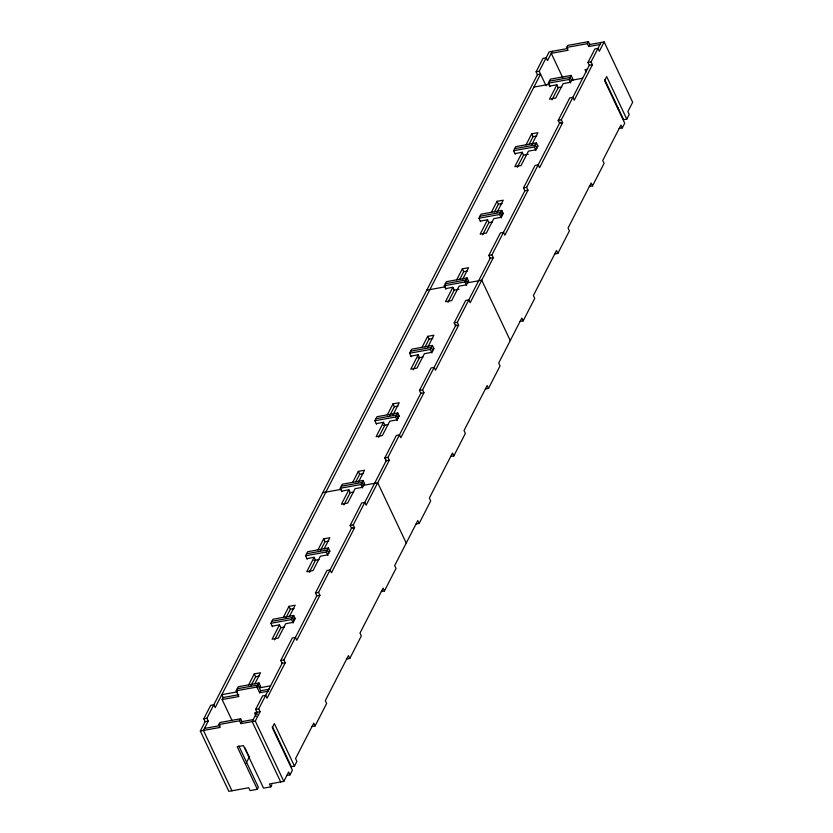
<?xml version="1.0" encoding="UTF-8"?>
<svg xmlns="http://www.w3.org/2000/svg" width="833" height="833" viewBox="0 0 833 833"><rect width="100%" height="100%" fill="white"/><g stroke="black" fill="none" stroke-linecap="round" stroke-linejoin="round"><path stroke-width="1.25" d="M238.8 745.858L258.376 787.268L257.335 789.288L250.077 790.611L248.723 787.747L228.846 791.35L200.326 731.01L205.126 721.68L203.773 718.817L210.707 705.312L213.821 704.749L215.174 707.613L540.565 74.147L537.452 74.71L206.886 718.254L208.229 721.107L203.439 730.447L231.959 790.788M537.452 74.71L536.098 71.846L543.033 58.352L546.146 57.789L547.5 60.642L552.289 51.302M546.042 85.747L539.211 71.284L549.176 51.865L567.867 48.481M232.105 720.67L222.13 699.553L223.171 697.533L221.817 694.67L237.395 691.848M200.326 731.01L220.204 727.407L218.85 724.554L219.891 722.523L240.633 718.764L241.987 721.628L240.945 723.648L255.294 721.055L260.094 711.715L258.74 708.852L282.46 662.693M222.13 699.553L238.894 696.513L236.187 690.796L238.269 686.746L259.011 682.987L260.635 686.423M272.495 626.718L270.871 623.292L272.953 619.242L293.695 615.483L295.309 618.909M307.169 559.214L305.544 555.778L307.627 551.727L328.369 547.968L329.993 551.404M341.842 491.699L340.228 488.273L342.301 484.223L363.042 480.464L364.667 483.89M376.526 424.195L374.902 420.759L376.985 416.708L397.726 412.949L399.34 416.385M411.2 356.68L409.576 353.254L411.658 349.204L432.4 345.445L434.024 348.871M445.874 289.176L444.26 285.74L446.342 281.689L467.084 277.93L468.698 281.367M480.558 221.661L478.933 218.236L481.016 214.185L501.758 210.426L503.382 213.852M515.231 154.157L513.607 150.721L515.689 146.67L536.431 142.912L538.056 146.348M549.905 86.642L548.291 83.217L550.374 79.166L571.115 75.407L573.271 79.978M562.775 77.698L551.248 53.333L568.023 50.292L566.669 47.429L567.71 45.409L588.452 41.65L589.806 44.503L588.764 46.533L599.999 44.493M248.598 684.965L254.284 673.887L260.51 672.762L254.815 683.841M272.224 626.145L279.482 624.833L272.089 639.234L278.305 638.109L285.709 623.698L292.966 622.386L295.049 618.336M283.272 617.461L288.968 606.382L295.184 605.247L289.468 616.389M306.898 558.641L314.166 557.319L306.763 571.719L312.989 570.595L320.382 556.194L327.64 554.882L329.722 550.832M317.946 549.947L323.641 538.868L329.858 537.743L324.172 548.822M341.582 491.126L348.84 489.814L341.447 504.215L347.663 503.09L355.066 488.679L362.324 487.367L364.406 483.317M352.63 482.442L358.315 471.363L364.542 470.229L358.284 482.422M376.256 423.622L383.513 422.3L376.12 436.7L382.347 435.576L389.74 421.175L396.997 419.863L399.08 415.813M387.303 414.928L392.999 403.849L399.215 402.724L392.937 414.949M410.929 356.108L418.197 354.796L410.794 369.196L417.021 368.071L424.413 353.671L431.681 352.349L433.754 348.298M421.977 347.423L427.673 336.345L433.899 335.21L427.631 347.403M445.613 288.603L452.871 287.281L445.478 301.681L451.694 300.557L459.098 286.156L466.355 284.844L468.438 280.794M456.661 279.909L462.346 268.83L468.573 267.705L462.294 279.93M480.287 221.089L487.544 219.777L480.152 234.177L486.378 233.053L493.771 218.652L501.029 217.33L503.111 213.279M491.335 212.405L497.03 201.326L503.247 200.191L496.989 212.384M514.971 153.584L522.229 152.262L514.825 166.662L521.052 165.538L528.445 151.137L535.713 149.825L537.785 145.775M526.019 144.89L531.704 133.811L537.931 132.686L531.673 144.869M549.645 86.07L556.902 84.758L549.509 99.158L555.726 98.034L563.129 83.633L570.386 82.311L571.428 80.291L582.663 78.25M251.087 685.611L255.637 676.75L254.284 673.887M274.578 639.879L280.836 627.686L279.482 624.833M285.761 618.096L290.311 609.235L288.968 606.382M309.251 572.365L315.509 560.182L314.166 557.319M320.434 550.592L324.995 541.731L323.641 538.868M343.935 504.86L350.193 492.667L348.84 489.814M355.681 481.974L359.669 474.216L358.315 471.363M378.609 437.346L384.867 425.163L383.513 422.3M389.792 415.573L394.342 406.712L392.999 403.849M413.283 369.842L419.54 357.649L418.197 354.796M425.038 346.955L429.026 339.198L427.673 336.345M447.967 302.327L454.224 290.144L452.871 287.281M459.722 279.44L463.7 271.693L462.346 268.83M482.64 234.823L488.898 222.63L487.544 219.777M494.396 211.936L498.373 204.179L497.03 201.326M517.314 167.308L523.582 155.125L522.229 152.262M529.07 144.421L533.058 136.674L531.704 133.811M551.998 99.804L558.256 87.611L556.902 84.758M240.945 723.648L239.592 720.795L240.633 718.764M268.372 691.171L259.636 692.754L256.939 687.038L259.011 682.987M293.237 622.959L291.612 619.533L293.695 615.483M327.91 555.455L326.286 552.019L328.369 547.968M362.584 487.94L360.97 484.514L363.042 480.464M397.268 420.436L395.644 417L397.726 412.949M431.942 352.921L430.317 349.496L432.4 345.445M466.615 285.417L465.001 281.981L467.084 277.93M501.299 217.902L499.675 214.477L501.758 210.426M535.973 150.398L534.359 146.962L536.431 142.912M570.657 82.883L569.033 79.458L571.115 75.407M588.764 46.533L587.411 43.68L588.452 41.65M260.375 685.851L259.334 687.871L270.569 685.84M259.636 692.754L260.677 690.734L257.97 685.018L237.228 688.776M280.711 781.958L252.18 721.617L256.981 712.277L255.637 709.424L262.572 695.919L265.675 695.357L267.029 698.21L285.24 662.766L283.886 659.913L316.936 595.564M285.24 662.766L282.127 663.328L280.773 660.475L292.331 637.974L295.444 637.412L296.798 640.265L319.914 595.262L318.56 592.398L352.005 527.289M319.914 595.262L316.8 595.824L315.447 592.971L327.015 570.459L330.118 569.897L331.472 572.76L354.587 527.747L353.244 524.894L386.491 460.16M354.587 527.747L351.484 528.309L350.131 525.456L361.689 502.955L364.802 502.393L366.145 505.246L389.271 460.243L387.918 457.379L420.967 393.041M389.271 460.243L386.158 460.805L384.804 457.942L396.362 435.44L399.476 434.878L400.829 437.741L423.945 392.728L422.591 389.875L456.036 324.755M423.945 392.728L420.832 393.291L419.488 390.438L431.046 367.936L434.149 367.374L435.503 370.227L458.619 325.224L457.275 322.361L490.522 257.636M458.619 325.224L455.516 325.786L454.162 322.923L465.72 300.421L468.833 299.859L470.187 302.723L493.303 257.709L491.949 254.856L524.998 190.507M493.303 257.709L490.189 258.272L488.836 255.419L500.394 232.917L503.507 232.355L504.86 235.208L527.976 190.205L526.623 187.342L560.068 122.232M527.976 190.205L524.863 190.767L523.52 187.904L535.078 165.403L538.191 164.84L539.534 167.704L562.66 122.69L561.307 119.837L589.306 65.307L587.963 62.454L594.897 48.949L598 48.387L599.354 51.25L604.154 41.91L589.806 44.503M562.66 122.69L559.547 123.253L558.193 120.4L569.751 97.898L572.865 97.336L574.218 100.189L592.419 64.745L591.066 61.892L601.041 42.473M246.058 763.34L249.608 756.426M257.335 789.288L237.218 746.732L243.444 745.608L263.561 788.164L270.819 786.852L271.86 784.821M270.819 786.852L269.465 783.988L283.814 781.385L288.614 772.045L289.967 774.909L286.854 775.471M289.967 774.909L292.393 770.181L272.276 727.625L274.359 723.575L294.476 766.131L291.363 766.693L272.339 726.438M294.476 766.131L296.902 761.404L295.548 758.551L313.76 723.106L315.103 725.96L312 726.532M315.103 725.96L326.671 703.458L325.318 700.605L348.433 655.592L349.787 658.455L346.674 659.018M349.787 658.455L361.345 635.954L359.991 633.09L383.107 588.088L384.461 590.941L381.347 591.513M384.461 590.941L396.019 568.439L394.675 565.586L417.791 520.573L419.145 523.436L416.031 523.999M419.145 523.436L430.703 500.935L429.349 498.072L452.465 453.069L453.818 455.922L450.705 456.494M453.818 455.922L465.376 433.42L464.023 430.567L487.149 385.554L488.492 388.417L485.379 388.98M488.492 388.417L500.05 365.916L498.707 363.053L521.822 318.05L523.176 320.903L520.063 321.465M523.176 320.903L534.734 298.401L533.38 295.548L556.496 250.535L557.85 253.399L554.736 253.961M557.85 253.399L569.408 230.897L568.054 228.034L591.18 183.031L592.523 185.884L589.42 186.446M592.523 185.884L604.092 163.383L602.738 160.53L620.939 125.085L622.293 127.938L619.179 128.501M622.293 127.938L624.719 123.211L604.602 80.666L606.684 76.615L626.801 119.161L623.688 119.733L604.664 79.479M626.801 119.161L629.227 114.444L627.874 111.58L632.674 102.24L604.154 41.91M566.669 47.429L587.411 43.68M536.098 71.846L539.211 71.284M587.963 62.454L591.066 61.892M589.306 65.307L592.419 64.745M587.525 69.17L585.037 69.618L586.12 71.919M549.332 81.186L570.074 77.427L571.688 80.863M548.291 83.217L569.033 79.458M533.922 87.08L549.488 84.258M557.975 87.663L561.723 86.986M558.193 120.4L561.307 119.837M533.058 136.674L536.785 135.998M514.648 148.701L535.39 144.942L537.014 148.368M513.607 150.721L534.359 146.962M523.301 155.177L528.299 154.272M523.52 187.904L526.623 187.342M498.373 204.179L502.112 203.502M479.975 216.205L500.716 212.446L502.341 215.882M478.933 218.236L499.675 214.477M488.617 222.682L492.376 222.005M488.836 255.419L491.949 254.856M463.7 271.693L467.438 271.017M445.301 283.72L466.043 279.961L467.657 283.387M444.26 285.74L465.001 281.981M426.767 290.176L445.457 286.791M467.396 282.814L481.745 280.211L510.265 340.551M453.943 290.196L458.941 289.29M454.162 322.923L457.275 322.361M429.026 339.198L432.754 338.521M410.617 351.224L431.359 347.465L432.983 350.901M409.576 353.254L430.317 349.496M418.02 357.93L423.018 357.024M419.488 390.438L422.591 389.875M394.342 406.712L398.08 406.035M375.943 418.739L396.685 414.98L398.309 418.405M374.902 420.759L395.644 417M383.336 425.434L388.334 424.528M384.804 457.942L387.918 457.379M359.669 474.216L363.407 473.54M341.259 486.243L362.011 482.484L363.625 485.92M340.228 488.273L360.97 484.514M322.735 492.709L341.426 489.315M363.365 485.347L377.713 482.744L406.233 543.085M349.912 492.719L353.661 492.043M350.131 525.456L353.244 524.894M324.995 541.731L328.723 541.054M306.586 553.758L327.327 549.999L328.952 553.424M305.544 555.778L326.286 552.019M313.989 560.453L318.987 559.547M315.447 592.971L318.56 592.398M290.311 609.235L294.049 608.559M271.912 621.262L292.654 617.503L294.268 620.939M270.871 623.292L291.612 619.533M280.554 627.738L284.303 627.062M280.773 660.475L283.886 659.913M255.637 676.75L259.375 676.073M236.187 690.796L256.939 687.038M223.171 697.533L238.738 694.701M260.677 690.734L269.423 689.151M203.773 718.817L206.886 718.254M255.637 709.424L258.74 708.852M205.126 721.68L208.229 721.107M256.981 712.277L260.094 711.715M257.053 712.527L254.554 712.986L256.189 716.432M218.85 724.554L239.592 720.795M204.481 728.427L220.047 725.605M241.987 721.628L253.222 719.587M617.284 106.874L618.638 109.727M256.147 712.111L257.23 714.412M255.294 721.055L283.814 781.385M244.86 747.649L249.296 757.03"/></g></svg>
